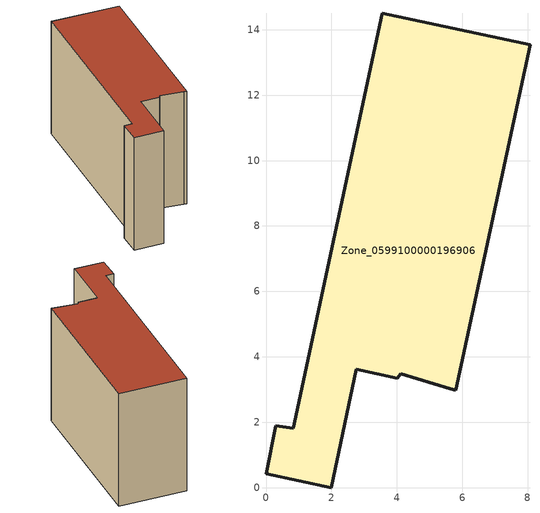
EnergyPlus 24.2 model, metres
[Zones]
Zone_0599100000196906
 floor ground (C_G): 0.83,1.81 3.55,14.5 8.07,13.54 5.8,2.97 5.63,3.03 4.12,3.48 4.01,3.35 2.76,3.62 1.99,0 0,0.42 0.3,1.9 z0
 wall outside (C_F): 0,0.42 1.99,0 2.76,3.62 4.01,3.35 4.12,3.48 5.63,3.03 5.8,2.97 8.07,13.54 3.55,14.5 0.83,1.81 0.3,1.9 0,0.42 z0:8.33
 roof outside (C_R): 3.55,14.5 0.83,1.81 0.3,1.9 0,0.42 1.99,0 2.76,3.62 4.01,3.35 4.12,3.48 5.63,3.03 5.8,2.97 8.07,13.54 z8.33
[BUILDING]
Pand.0599100000196906: North Axis=0; Terrain=City; Loads Convergence Tolerance Value=0.04; Temperature Convergence Tolerance Value=0.4; Solar Distribution=FullExterior; Maximum Number of Warmup Days=25; Minimum Number of Warmup Days=1
[Site:Location]
Rotterdam.The.Hague.AP_ZH_NLD Design_Conditions: Latitude=51.96; Longitude=4.45; Time Zone=1; Elevation=-4.5
[SITE:GROUNDTEMPERATURE:BUILDINGSURFACE]
18, 18, 18, 18, 18, 18, 18, 18, 18, 18, 18, 18
[MATERIAL] Thermal Absorptance=0.9; Solar Absorptance=0.7; Visible Absorptance=0.7
Name | Roughness | Thickness | Conductivity | Density | Specific Heat
G.TI.1975-1991 | MediumSmooth | 0.15 | 0.288461 | 540 | 1210
F.TI.1975-1991 | Rough | 0.3 | 0.230769 | 1920 | 840
R.TI.1975-1991 | MediumRough | 0.2 | 0.153846 | 1500 | 1000
[CONSTRUCTION]
C_G: G.TI.1975-1991
C_F: F.TI.1975-1991
C_R: R.TI.1975-1991
[ZONE]
Zone_0599100000196906: Type=1; Multiplier=1; Ceiling Height=Autocalculate; Volume=Autocalculate; Floor Area=autocalculate; Part of Total Floor Area=Yes
[ZONEINFILTRATION:DESIGNFLOWRATE]
Infil_Zone_0599100000196906: Zone or ZoneList or Space or SpaceList=Zone_0599100000196906; Schedule=AlwaysOn; Design Flow Rate Calculation Method=Flow/Area; Flow Rate per Floor Area=0.003; Constant Term Coefficient=1; Temperature Term Coefficient=0; Velocity Term Coefficient=0; Velocity Squared Term Coefficient=0
[HVACTEMPLATE:ZONE:IDEALLOADSAIRSYSTEM]
Zone_0599100000196906: Maximum Heating Supply Air Temperature=50; Minimum Cooling Supply Air Temperature=13; Maximum Heating Supply Air Humidity Ratio=0.0156; Minimum Cooling Supply Air Humidity Ratio=0.0077; Heating Limit=NoLimit; Cooling Limit=NoLimit; Dehumidification Control Type=ConstantSensibleHeatRatio; Cooling Sensible Heat Ratio=0.7; Dehumidification Setpoint=60; Humidification Control Type=None; Humidification Setpoint=30; Outdoor Air Method=None; Outdoor Air Flow Rate per Person=0.00944; Outdoor Air Flow Rate per Zone Floor Area=0; Outdoor Air Flow Rate per Zone=0; Demand Controlled Ventilation Type=None; Outdoor Air Economizer Type=NoEconomizer; Heat Recovery Type=None; Sensible Heat Recovery Effectiveness=0.7; Latent Heat Recovery Effectiveness=0.65
[ZONECONTROL:THERMOSTAT]
ThermostatControl_Zone_0599100000196906: Zone or ZoneList=Zone_0599100000196906; Control Type Schedule=DualSetpointControlType; Control 1=Thermostat_Zone_0599100000196906; Temperature Difference Between Cutout And Setpoint=0
[THERMOSTATSETPOINT:DUALSETPOINT]
Thermostat_Zone_0599100000196906: Heating Setpoint Temperature Schedule=HeatingSetpoint_Zone_0599100000196906; Cooling Setpoint Temperature Schedule=CoolingSetpoint_Zone_0599100000196906
[SCHEDULE:COMPACT]
HeatingSetpoint_Zone_0599100000196906: Through: 12/31, For: AllDays, Until: 24:00, 21
CoolingSetpoint_Zone_0599100000196906: Through: 12/31, For: AllDays, Until: 24:00, 24
DualSetpointControlType: Through: 12/31, For: AllDays, Until: 24:00, 4
AlwaysOn: Through: 12/31, For: AllDays, Until: 24:00, 1
